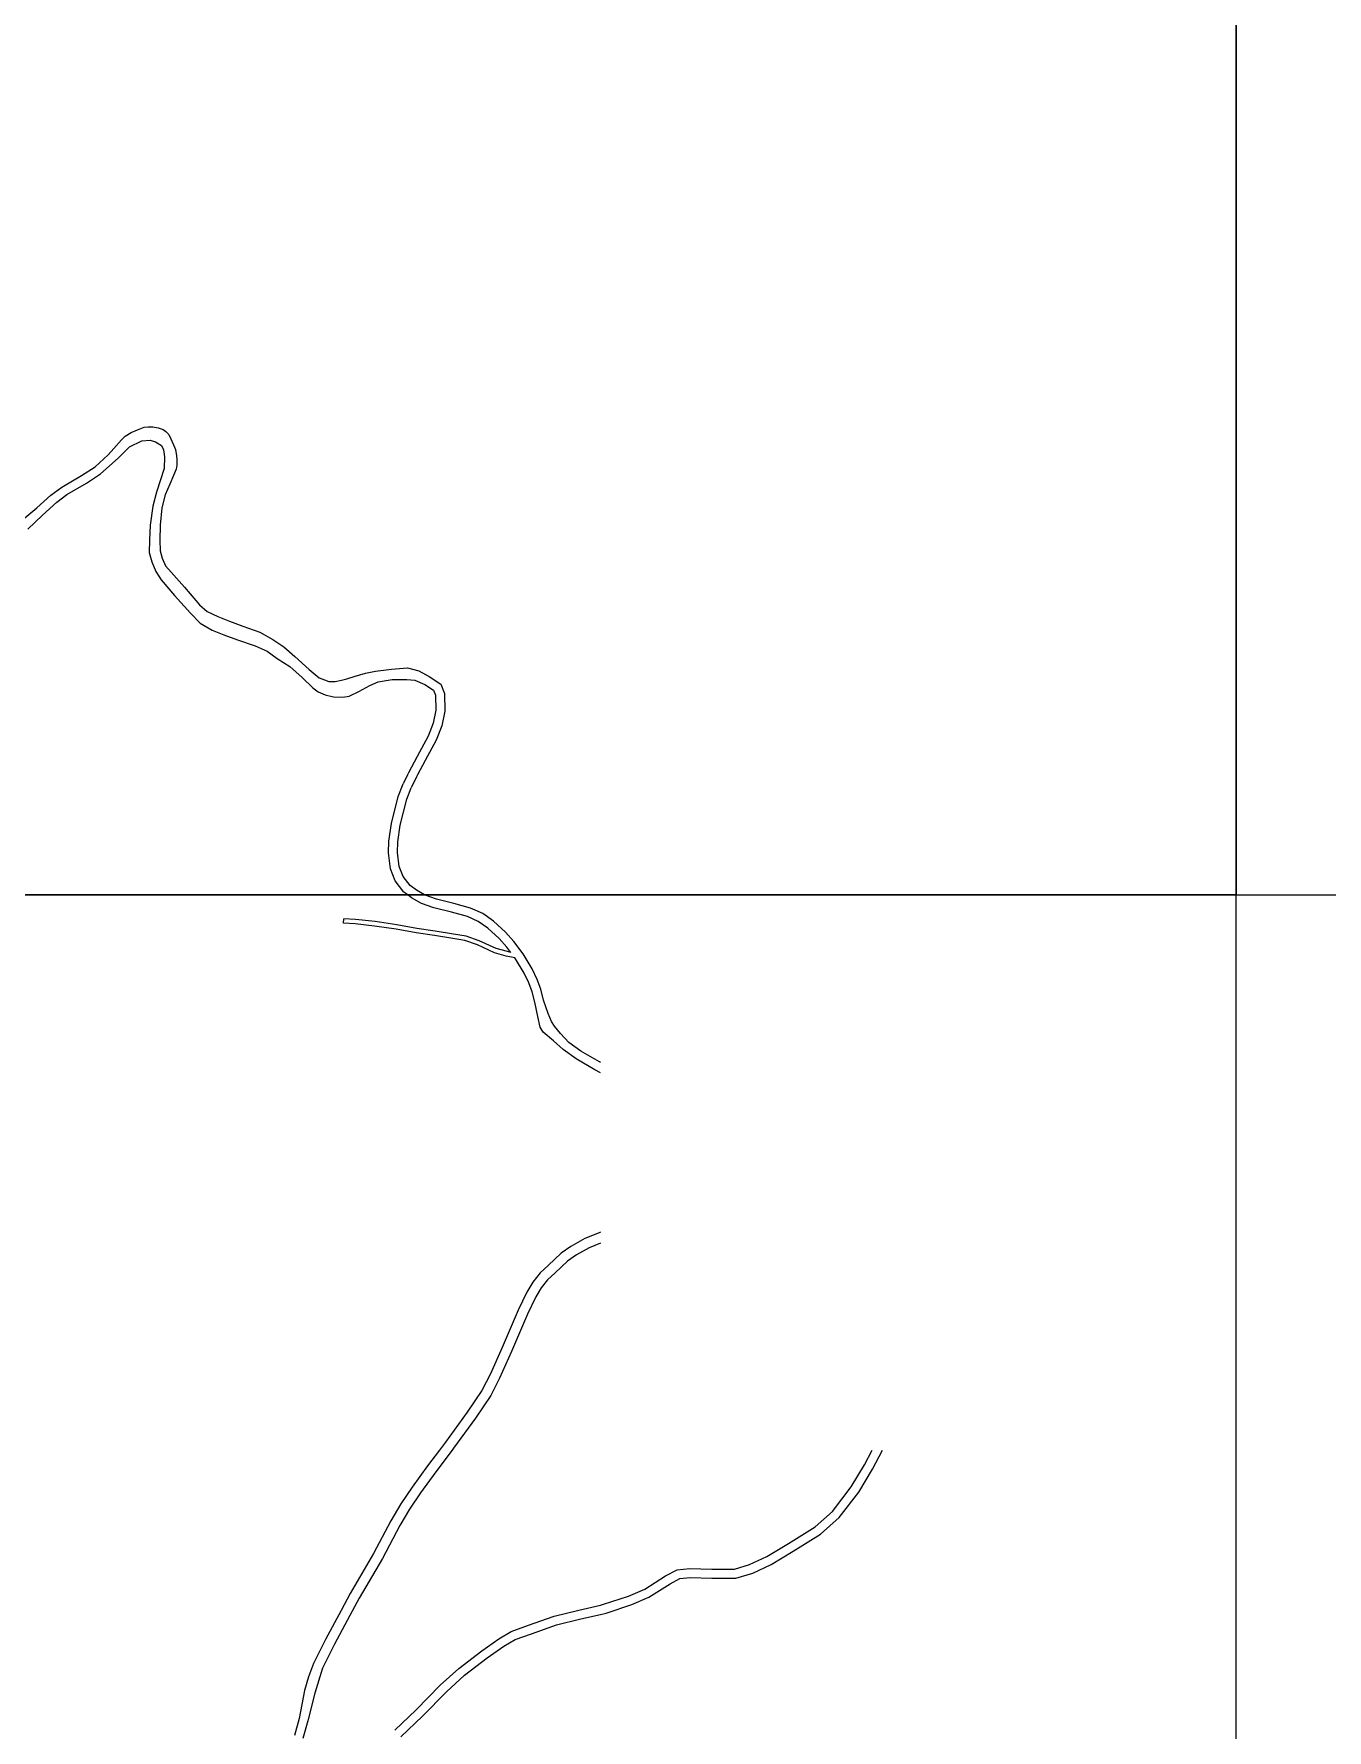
# Model space of a CAD drawing. Header units: metres. Extents: x -20000 to -16000, y -99000 to -96000.
# Drawn here: x -17334 to -16760, y -98171 to -97417 of the extents above; entities that cross this region are included whole.
import ezdxf

# ---------------------------------------------------------------- set-up
doc = ezdxf.new("R2010")
doc.units = ezdxf.units.M
doc.header["$LTSCALE"] = 2.5
doc.layers.add('図郭', color=7, linetype='Continuous')
doc.layers.add('道路', color=7, linetype='Continuous')

msp = doc.modelspace()

# ---------------------------------------------------------------- linework, layer by layer
at = {"layer": '図郭'}
for points in [[(-17600, -97800), (-16800, -97800), (-16800, -97200), (-17600, -97200)], [(-16800, -97800), (-16000, -97800), (-16000, -97200), (-16800, -97200)], [(-17600, -98400), (-16800, -98400), (-16800, -97800), (-17600, -97800)]]:
    msp.add_lwpolyline(points, close=True, dxfattribs=at)
at = {"layer": '道路', "flags": 128}
for points in [[(-17338.92, -97633.23), (-17332.66, -97628), (-17326.46, -97622.41), (-17321.65, -97618.8), (-17312.84, -97613.65), (-17306.84, -97609.73), (-17301.04, -97604.48), (-17298.53, -97601.62), (-17295.19, -97597.75), (-17293.53, -97596.19), (-17290.89, -97594.49), (-17288.03, -97593.29), (-17285.06, -97592.19), (-17283.26, -97591.95), (-17281.16, -97591.99), (-17278.83, -97592.48), (-17276.61, -97593.16), (-17275.42, -97594.15), (-17274.14, -97595.47), (-17273.19, -97597.33), (-17272.06, -97600.05), (-17271.09, -97602.12), (-17270.64, -97604.86), (-17270.59, -97606.48), (-17270.51, -97607.6), (-17270.55, -97609.1), (-17270.87, -97610.79), (-17271.97, -97613.66), (-17273.59, -97617.52), (-17275.73, -97622.21), (-17277.21, -97628.04), (-17277.88, -97635.7), (-17278.07, -97642.41), (-17277.89, -97647.09), (-17277.01, -97650.33), (-17275.57, -97653.75), (-17273, -97656.61), (-17267.21, -97663.26), (-17260.46, -97671.04), (-17257.13, -97674.08), (-17252.33, -97676.28), (-17247.2, -97678.33), (-17241.25, -97680.57), (-17233.66, -97683.24), (-17227.95, -97686.43), (-17222.99, -97689.78), (-17218.08, -97694.07), (-17211.84, -97699.76), (-17207.28, -97703.46), (-17204.89, -97704.49), (-17203.04, -97705.12), (-17200.26, -97705.13), (-17197.35, -97704.59), (-17194.99, -97704.05), (-17191.83, -97702.96), (-17186.78, -97701.49), (-17182.32, -97700.51), (-17175.22, -97699.67), (-17168.11, -97699.16), (-17163.13, -97700.41), (-17158.42, -97702.97), (-17153.25, -97706.39), (-17151.68, -97710.49), (-17151.5, -97718.31), (-17152.83, -97724.82), (-17155.35, -97731.2), (-17160.29, -97740.28), (-17163.6, -97746.62)], [(-17336.65, -97637.46), (-17330.21, -97631.27), (-17323.9, -97625.5), (-17319.43, -97622.14), (-17310.73, -97617.05), (-17304.39, -97612.91), (-17296.61, -97605.87), (-17291.51, -97600.95), (-17286.04, -97598.22), (-17282.38, -97597.89), (-17280.01, -97598.65), (-17277.36, -97600.3), (-17276.51, -97602.23), (-17275.95, -97605.31), (-17276.15, -97610.52), (-17279.57, -97621.1), (-17281.14, -97627.24), (-17282.41, -97635.65), (-17282.66, -97642.41), (-17282.76, -97647.88), (-17281.71, -97652.06), (-17279.85, -97656.29), (-17277.54, -97659.96), (-17271.6, -97666.98), (-17264.5, -97674.8), (-17260.17, -97679.26), (-17254.81, -97682.31), (-17249.63, -97684.46), (-17243.56, -97686.6), (-17235.76, -97689.35), (-17230.42, -97691.67), (-17225.93, -97694.87), (-17220.35, -97698.47), (-17214.81, -97703.43), (-17210.1, -97708), (-17207.82, -97709.71), (-17204.73, -97711.06), (-17200.98, -97711.93), (-17196.84, -97712.1), (-17193.94, -97711.63), (-17189.71, -97709.56), (-17184.76, -97706.87), (-17181.11, -97705.35), (-17174.95, -97704.23), (-17168.36, -97704.25), (-17164.8, -97704.51), (-17160.33, -97706.5), (-17156.53, -97709.02), (-17155.66, -97711.28), (-17155.51, -97717.95), (-17156.68, -97723.67), (-17158.99, -97729.51), (-17163.83, -97738.41), (-17167.65, -97745.74), (-17168.08, -97746.62)], [(-17167.99, -97800), (-17169.67, -97798.72), (-17173.51, -97793.78), (-17175.64, -97788.38), (-17176.53, -97781.33), (-17176.45, -97776.1), (-17175.26, -97768.22), (-17172.21, -97756.22), (-17170.06, -97750.6)], [(-17160.53, -97800), (-17164.08, -97797.94), (-17166.84, -97795.85), (-17170, -97791.78), (-17171.74, -97787.38), (-17172.52, -97781.11), (-17172.45, -97776.43), (-17171.33, -97769.01), (-17168.38, -97757.39), (-17166.47, -97752.37)], [(-17168.08, -97746.62), (-17170.06, -97750.6)], [(-17163.6, -97746.62), (-17164.08, -97747.56), (-17166.47, -97752.37)], [(-17122.23, -97825.49), (-17123.92, -97823.19), (-17127.43, -97819.38), (-17132.4, -97814.76), (-17136.65, -97811.72), (-17141.47, -97809.62), (-17148.56, -97807.66), (-17156.41, -97805.66), (-17161.92, -97803.82), (-17166.31, -97801.27), (-17167.99, -97800)], [(-17082.44, -97874.4), (-17082.87, -97874.17), (-17091.05, -97869.44), (-17096.42, -97865.59), (-17100.17, -97861.48), (-17102.88, -97858.35), (-17104.16, -97856.27), (-17105.61, -97852.6), (-17107.68, -97846.69), (-17108.86, -97841.81), (-17110.5, -97837.52), (-17112.78, -97832.81), (-17116.75, -97826.17), (-17120.83, -97820.64), (-17124.59, -97816.56), (-17129.86, -97811.66), (-17134.67, -97808.22), (-17140.14, -97805.84), (-17147.54, -97803.8), (-17155.28, -97801.82), (-17160.27, -97800.15), (-17160.53, -97800)], [(-17196.52, -97812.55), (-17196.39, -97810.55)], [(-17120.47, -97827.86), (-17124.21, -97827.14), (-17129.4, -97825.67), (-17137.01, -97822.21), (-17142.58, -97820.25), (-17148.03, -97819.35), (-17156.13, -97818.04), (-17164.3, -97816.8), (-17173.1, -97815.26), (-17182.69, -97813.82), (-17191.39, -97812.9), (-17196.52, -97812.55)], [(-17122.23, -97825.49), (-17123.74, -97825.19), (-17128.71, -97823.79), (-17136.26, -97820.36), (-17142.09, -97818.3), (-17147.71, -97817.38), (-17155.83, -97816.07), (-17163.97, -97814.83), (-17172.78, -97813.28), (-17182.44, -97811.84), (-17191.21, -97810.91), (-17196.39, -97810.55)], [(-17082.44, -97878.98), (-17084.84, -97877.65), (-17093.22, -97872.81), (-17098.94, -97868.7), (-17103.27, -97864.77), (-17107.79, -97861.03), (-17109.14, -97858.78), (-17110.19, -97854), (-17111.58, -97847.59), (-17112.69, -97843), (-17114.18, -97839.1), (-17116.3, -97834.71), (-17120.08, -97828.39), (-17120.47, -97827.86)], [(-17082.44, -97949.76), (-17083.04, -97950.1), (-17089.33, -97952.68), (-17095.49, -97956.14), (-17099.88, -97959.2), (-17105.58, -97964.61), (-17109.21, -97967.91), (-17112.46, -97971.98), (-17115.07, -97976.41), (-17118.92, -97984.44), (-17126.09, -98001.07), (-17131.29, -98012.71), (-17135.01, -98020.12), (-17141.56, -98029.81), (-17151.22, -98043.07), (-17153.89, -98046.6)], [(-17082.44, -97954.72), (-17087.37, -97956.74), (-17093.09, -97959.95), (-17097.03, -97962.7), (-17102.51, -97967.9), (-17105.92, -97971), (-17108.74, -97974.54), (-17111.1, -97978.53), (-17114.82, -97986.31), (-17121.97, -98002.89), (-17127.22, -98014.64), (-17131.12, -98022.4), (-17137.87, -98032.4), (-17147.61, -98045.75), (-17148.25, -98046.6)], [(-17153.89, -98046.6), (-17159.15, -98053.59), (-17166.01, -98063.1), (-17171.06, -98070.52), (-17175.47, -98077.99), (-17183.17, -98092.61), (-17193.5, -98110.28), (-17197.6, -98117.88), (-17204.49, -98130.73), (-17209.82, -98141.48)], [(-17148.25, -98046.6), (-17155.53, -98056.27), (-17162.32, -98065.68), (-17167.26, -98072.93), (-17171.54, -98080.19), (-17179.24, -98094.8), (-17189.57, -98112.48), (-17193.66, -98120.05), (-17200.49, -98132.79), (-17205.79, -98143.48)], [(-17082.45, -98115.51), (-17081, -98115.16), (-17069.94, -98111.56), (-17062.76, -98108.4), (-17053.44, -98102.5), (-17048.32, -98099.86), (-17042.76, -98099.21), (-17032.86, -98099.49), (-17022.89, -98099.47), (-17016.18, -98097.52), (-17008.47, -98093.91), (-16998.84, -98088.09), (-16987.07, -98080.76), (-16979.27, -98073.86), (-16970.98, -98063.01), (-16965.07, -98053.21), (-16961.68, -98046.61)], [(-17082.45, -98119.62), (-17079.92, -98119.02), (-17068.51, -98115.3), (-17060.87, -98111.94), (-17051.45, -98105.98), (-17047.13, -98103.75), (-17042.58, -98103.21), (-17032.92, -98103.49), (-17022.32, -98103.47), (-17014.76, -98101.28), (-17006.58, -98097.44), (-16996.75, -98091.5), (-16984.67, -98083.98), (-16976.33, -98076.6), (-16967.67, -98065.26), (-16961.57, -98055.16), (-16957.19, -98046.61)], [(-17173.75, -98171.07), (-17164.18, -98161.97), (-17153.53, -98151.13), (-17145.35, -98143.63), (-17135.1, -98135.75), (-17127.53, -98130.46), (-17122.03, -98127.21), (-17114.4, -98124.43), (-17103.03, -98120.38), (-17091.98, -98117.77), (-17082.45, -98115.51)], [(-17171.06, -98174.03), (-17161.37, -98164.82), (-17150.75, -98154.01), (-17142.77, -98146.69), (-17132.73, -98138.98), (-17125.36, -98133.82), (-17120.31, -98130.84), (-17113.05, -98128.2), (-17101.9, -98124.22), (-17091.09, -98121.67), (-17082.45, -98119.62)], [(-17209.82, -98141.48), (-17212.05, -98147.42), (-17213.8, -98153.39), (-17216.28, -98165.89), (-17218.29, -98173.42)], [(-17205.79, -98143.48), (-17209.29, -98154.56), (-17212.4, -98166.89), (-17214.51, -98174.73)]]:
    msp.add_lwpolyline(points, dxfattribs=at)

doc.saveas('drawing.dxf')
